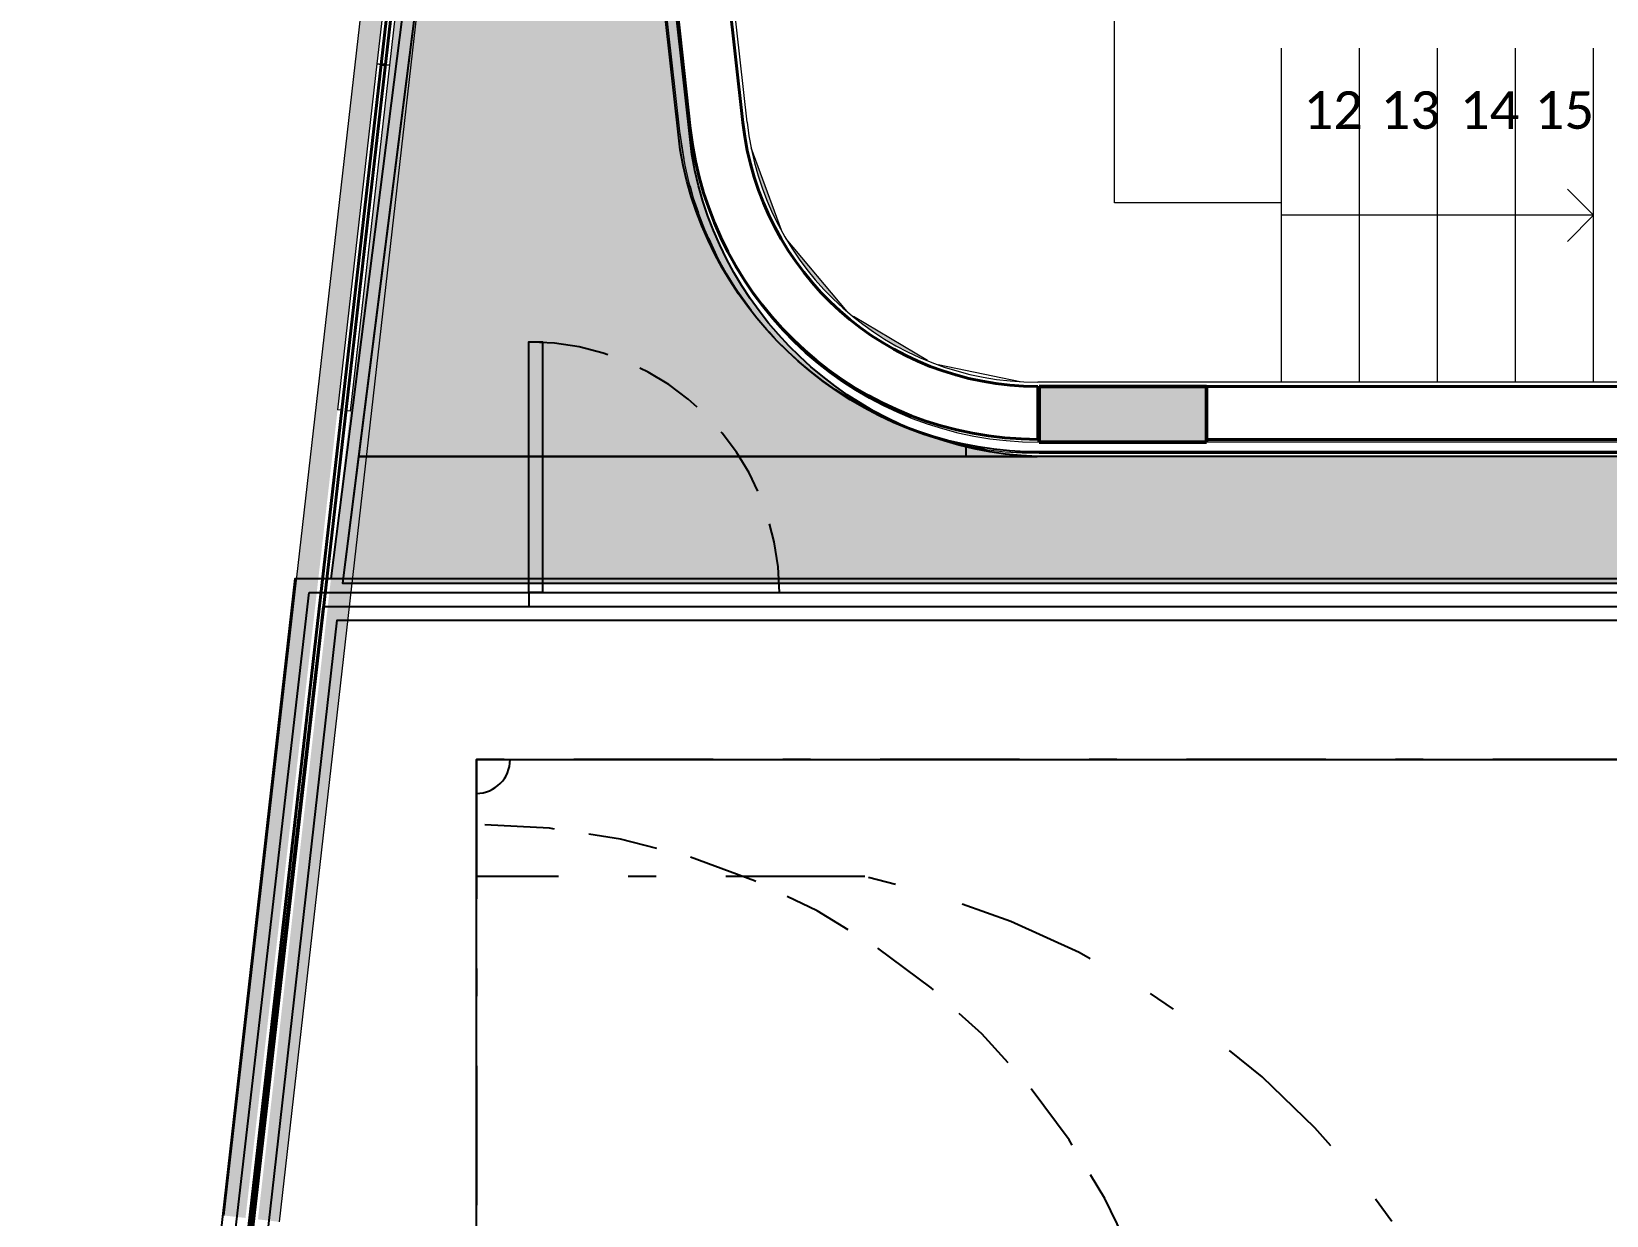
# Model space of a CAD drawing. Extents: x -14.2 to 52.3, y 3.7 to 90.9.
# Drawn here: x 3.63 to 9.29, y 11.84 to 16.09 of the extents above; entities that cross this region are included whole.
import ezdxf

# ---------------------------------------------------------------- set-up
doc = ezdxf.new("R2010")
doc.units = 0
for name, pattern in [('limpo_PINI-PSG-PE-0102-LAZ-R00$0$DAA_Traço Ponto', [10, 4.999999999999999, -2.5, 0, -2.5]), ('limpo_PINI-PSG-PE-0102-LAZ-R00$0$DASHDOT', [1, 0.5, -0.25, 0, -0.25]), ('limpo_PINI-PSG-PE-0102-LAZ-R00$0$HIDDEN', [0.375, 0.25, -0.125]), ('limpo_PINI-PSG-PE-0102-LAZ-R00$0$Projeção', [0.396875, 0.238125, -0.15875])]:
    doc.linetypes.add(name, pattern=pattern)
for name, color, linetype in [('A_htc_alv', 7, 'Continuous'), ('FOR_CONTROL', 2, 'Continuous'), ('limpo_PINI-PSG-PE-0102-LAZ-R00$0$PA_CAIX', 1, 'Continuous'), ('limpo_PINI-PSG-PE-0102-LAZ-R00$0$PA_EXTE_1', 1, 'Continuous'), ('limpo_PINI-PSG-PE-0102-LAZ-R00$0$PA_EXTE_2', 2, 'Continuous'), ('limpo_PINI-PSG-PE-0102-LAZ-R00$0$PA_EXTE_3', 3, 'Continuous'), ('limpo_PINI-PSG-PE-0102-LAZ-R00$0$PA_PISO_1', 11, 'Continuous'), ('limpo_PINI-PSG-PE-0102-LAZ-R00$0$PA_PISO_2', 15, 'Continuous'), ('limpo_PINI-PSG-PE-0102-LAZ-R00$0$PA_PROJ_S', 2, 'limpo_PINI-PSG-PE-0102-LAZ-R00$0$HIDDEN'), ('limpo_PINI-PSG-PE-0102-LAZ-R00$0$XR_ARQT', 7, 'Continuous'), ('XR_ARQT', 7, 'Continuous')]:
    doc.layers.add(name, color=color, linetype=linetype)
for name, color, linetype, lineweight in [('limpo_PINI-PSG-PE-0102-LAZ-R00$0$A-DETL', 1, 'Continuous', 5), ('limpo_PINI-PSG-PE-0102-LAZ-R00$0$A-GLAZ-CURT', 52, 'Continuous', 5), ('limpo_PINI-PSG-PE-0102-LAZ-R00$0$A-WALL', 1, 'Continuous', 5), ('limpo_PINI-PSG-PE-0102-LAZ-R00$0$A-WALL-FNSH', 1, 'Continuous', 40), ('limpo_PINI-PSG-PE-0102-LAZ-R00$0$G-ANNO-TEXT', 231, 'Continuous', 5), ('limpo_PINI-PSG-PE-0102-LAZ-R00$0$S-BEAM', 12, 'Continuous', 5), ('limpo_PINI-PSG-PE-0102-LAZ-R00$0$S-COLS', 52, 'Continuous', 5), ('limpo_PINI-PSG-PE-0102-LAZ-R00$0$S-STRS', 31, 'Continuous', 5), ('limpo_PINI-PSG-PE-0102-LAZ-R00$0$S-STRS-ANNO', 31, 'Continuous', 5)]:
    doc.layers.add(name, color=color, linetype=linetype, lineweight=lineweight)
doc.layers.add('PA_VEGE_AUX2', color=6, linetype='Continuous', plot=False)
doc.layers.add('PA_VEGE_FOR_CLFLVD', color=7, linetype='Continuous', true_color=0x4e79a6)
doc.layers.add('PA_VEGE_FOR_DIEN', color=7, linetype='Continuous', lineweight=0, true_color=0xf6e26f)
doc.styles.add('limpo_PINI-PSG-PE-0102-LAZ-R00$0$Calibri', font='calibri.ttf', dxfattribs={"height": 0.1599999999999999})

# ---------------------------------------------------------------- blocks, each defined once
blk = doc.blocks.new('*U490')
at = {"layer": 'limpo_PINI-PSG-PE-0102-LAZ-R00$0$PA_PROJ_S'}
blk.add_lwpolyline([(5.250000000000015, 6.999999999999999), (5.250000000000004, -1.49510033982852e-15), (-5.249999999999996, -1.628327102783678e-16), (-5.249999999999989, 7.000000000000004), (5.250000000000015, 6.999999999999999)], dxfattribs=at)
for centre, radius, start, end in [((-5.249999999999996, 7.000000000000004), 0.1213333333333323, 270, 0), ((-5.249999999999991, 4.199999999999996), 2.566666666666642, 0, 90)]:
    blk.add_arc(centre, radius, start, end, dxfattribs=at)
blk = doc.blocks.new('*U489')
at = {"layer": 'limpo_PINI-PSG-PE-0102-LAZ-R00$0$PA_PISO_2', "linetype": 'limpo_PINI-PSG-PE-0102-LAZ-R00$0$DASHDOT'}
blk.add_line((-3.854666666666589, 6.580000000000183), (-5.249999999999836, 6.580000000000183), dxfattribs=at)
blk.add_lwpolyline([(0, 7.000000000000002), (-5.249999999999528, 7.000000000000033), (-5.249999999999996, 4.170182203301123e-13), (-6.830684166439996e-13, 0)], close=True, dxfattribs=at)
blk.add_arc((-4.514987972508563, 3.500000000000308), 3.149987972508481, 282.100471645811, 77.89952835420117, dxfattribs=at)
blk = doc.blocks.new('limpo_PINI-PSG-PE-0102-LAZ-R00$0$PINI-EST-PE-1101-TQR-R20_rvt-1-5PPE_008_LAZER__P_A_0_09_')
at = {"layer": 'limpo_PINI-PSG-PE-0102-LAZ-R00$0$S-BEAM'}
h = blk.add_hatch(color=10, dxfattribs=at)
h.paths.add_polyline_path([(-3878.332615649085, -12304.42599771289), (-2931.329843616428, -3991.012418773235), (-2969.864784199084, -3644.64994372355), (-3955.323573997031, -12295.65575546696), (-3907.714010659152, -12301.0790858509)])
h.paths.add_polyline_path([(-4000.03442306597, -12290.56262523751), (-2999.681770411963, -3508.808683322709), (-2984.78921354868, -3510.505133583266), (-3030.789136513632, -3097.045376559372), (-4077.047500399947, -12281.7898633598), (-4064.093466720452, -12283.2654913539)])
h = blk.add_hatch(color=50, dxfattribs=at)
h.paths.add_polyline_path([(-2242.875723650968, -8864.824155135973), (-2242.843060047478, -8864.805208549184), (-2246.253671098463, -8859.316266918357)])
h.paths.add_polyline_path([(-2075.587756140472, -8743.829005928726), (-2184.016093157852, -8448.277195230114), (-2180.538768627637, -8467.299401517987), (-2150.679461668825, -8574.373290446587), (-2109.603875691931, -8677.813988765985), (-2075.605672632173, -8743.79423542807)])
for color, points in [(50, [(-1839.256990204919, -9035.769410398329), (-2057.696431166232, -8776.49754374285), (-2000.443786196096, -8863.202654941197), (-1933.46634104699, -8945.291912647823), (-1851.967462139538, -9025.53590277814), (-1841.938600038271, -9033.61038162229)]), (50, [(-1550.884700115912, -9211.476444537404), (-1817.093866136295, -9053.613476315819), (-1770.568749197431, -9091.071970475083), (-1672.903027865292, -9153.369616871116), (-1574.310191710081, -9202.525040723996), (-1563.732814079443, -9206.566893082916)]), (10, [(-1609.7520991581, -9409.08910886473), (-1610.314789629482, -9408.755431443584), (-1628.16355951687, -9402.633396108859)])]:
    blk.add_hatch(color=color, dxfattribs=at).paths.add_polyline_path(points)
at = {"layer": 'limpo_PINI-PSG-PE-0102-LAZ-R00$0$S-COLS'}
blk.add_hatch(color=8, dxfattribs=at).paths.add_polyline_path([(-1149.999999999998, -9504.999999999978), (-549.9999999999962, -9504.999999999978), (-549.9999999999962, -9304.999999999982), (-1149.999999999998, -9304.999999999982)])
at = {"layer": 'limpo_PINI-PSG-PE-0102-LAZ-R00$0$S-BEAM', "color": 55, "lineweight": 18}
for p, q in [((-4077.047500399946, -12281.78986335979), (-3030.789136513633, -3097.045376559356)), ((-3878.332615649081, -12304.42599771288), (-2931.329843616428, -3991.01241877325)), ((-2075.587756140478, -8743.82900592871), (-2184.01609315785, -8448.277195230117)), ((-1839.25699020492, -9035.769410398327), (-2058.485996127624, -8775.29262484787)), ((-1550.884700115912, -9211.476444537398), (-1817.093866136304, -9053.613476315802))]:
    blk.add_line(p, q, dxfattribs=at)
at = {"layer": 'limpo_PINI-PSG-PE-0102-LAZ-R00$0$S-COLS', "color": 7, "lineweight": 50}
for p, q in [((-550.0000000000002, -9304.99999999997), (-1150, -9304.99999999997)), ((-1150, -9304.99999999997), (-1150, -9504.99999999997)), ((-550.0000000000002, -9504.99999999997), (-550.0000000000002, -9304.99999999997)), ((-1150, -9504.99999999997), (-550.0000000000002, -9504.99999999997))]:
    blk.add_line(p, q, dxfattribs=at)
blk = doc.blocks.new('limpo_PINI-PSG-PE-0102-LAZ-R00$0$Parede básica _ DAA_GDC_VID_INFTY - ___-2044988-5PPE_008_LAZER__P_A_0_09_')
at = {"layer": 'limpo_PINI-PSG-PE-0102-LAZ-R00$0$A-WALL'}
for p, q in [((-3386.521500908166, -6904.742426449577), (-3527.997340613149, -8146.710456142671)), ((-3341.810651839215, -6909.835556678958), (-3483.286491544198, -8151.803586372052)), ((-3386.521500908166, -6904.742426449577), (-3371.628944044865, -6906.438876710145)), ((-3356.714268195532, -6908.137846602497), (-3341.810651839215, -6909.835556678958)), ((-3513.104783749849, -8148.406906403239), (-3527.997340613149, -8146.710456142671)), ((-3483.286491544198, -8151.803586372052), (-3498.190107900515, -8150.105876295592))]:
    blk.add_line(p, q, dxfattribs=at)
blk = doc.blocks.new('limpo_PINI-PSG-PE-0102-LAZ-R00$0$Parede básica _ DAA_GDC_VID_INFTY - ___-2044989-5PPE_008_LAZER__P_A_0_09_')
at = {"layer": 'limpo_PINI-PSG-PE-0102-LAZ-R00$0$A-WALL'}
for p, q in [((-3527.997340613149, -8146.710456142671), (-3669.473180318133, -9388.678485835775)), ((-3483.286491544198, -8151.803586372052), (-3624.762331249182, -9393.771616065154)), ((-3527.997340613149, -8146.710456142671), (-3513.104783749849, -8148.406906403239)), ((-3498.190107900515, -8150.105876295592), (-3483.286491544198, -8151.803586372052)), ((-3654.580623454833, -9390.374936096343), (-3669.473180318133, -9388.678485835775)), ((-3624.762331249182, -9393.771616065154), (-3639.665947605499, -9392.073905988695))]:
    blk.add_line(p, q, dxfattribs=at)
blk = doc.blocks.new('limpo_PINI-PSG-PE-0102-LAZ-R00$0$A$C745163c0')
at = {"layer": 'limpo_PINI-PSG-PE-0102-LAZ-R00$0$A-DETL', "color": 1, "linetype": 'limpo_PINI-PSG-PE-0102-LAZ-R00$0$DAA_Traço Ponto'}
for p, q in [((-8395.626554789655, -3414.650788408464), (-8122.050202812629, -5873.739591984055)), ((-6830.021212657622, -7029.999936359907), (-715.0895005273214, -7029.999936359929))]:
    blk.add_line(p, q, dxfattribs=at)
at = {"layer": 'limpo_PINI-PSG-PE-0102-LAZ-R00$0$A-DETL', "linetype": 'limpo_PINI-PSG-PE-0102-LAZ-R00$0$DAA_Traço Ponto'}
blk.add_arc((-6830.021212657614, -5729.999936359905), 1300, 186.3481149870004, 270, dxfattribs=at)
at = {"layer": 'limpo_PINI-PSG-PE-0102-LAZ-R00$0$A-WALL', "color": 170, "lineweight": 40}
for p, q in [((-9602.628821086448, -9361.008641918948), (-8636.977162636598, -883.8828647139853)), ((-8316.965068909933, -3759.944563547229), (-8082.913250599006, -5863.763756523344)), ((-7894.078240438118, -5842.755688132069), (-8103.934761503387, -3956.420516824735)), ((-9051.629078622831, -4391.438813070075), (-10338.96262799711, -15692.49993564901)), ((-9193.104918327816, -5633.40684276317), (-9178.201301971498, -5635.10455283963)), ((-6835.608315062565, -6979.99993635992), (-6835.608315062556, -6789.99993635992)), ((-6230.00013457799, -6789.999936359922), (-6230.00013457799, -6979.999936359922)), ((-3195.000134578007, -6789.999936359931), (-6230.00013457799, -6789.999936359922)), ((-6230.00013457799, -6979.999936359922), (-3195.000134578007, -6979.999936359931)), ((-10323.86562102775, -15692.49993564901), (-9602.628821086448, -9361.008641918948))]:
    blk.add_line(p, q, dxfattribs=at)
for centre, radius in [((-6835.608315062529, -5724.99993635992), 1255), ((-6835.608315062529, -5724.999936359924), 1065), ((-6835.608315062528, -5724.99993635992), 1065.000000000001)]:
    blk.add_arc(centre, radius, 186.3481043300474, 270, dxfattribs=at)
at = {"layer": 'limpo_PINI-PSG-PE-0102-LAZ-R00$0$A-WALL-FNSH', "lineweight": 5}
for p, q in [((-8396.282361145342, -3408.75595848282), (-8122.050202812629, -5873.739591984053)), ((-8082.295464654014, -5869.316833349463), (-8356.52762298672, -3404.333199848232)), ((-7879.170213320144, -5841.097156416967), (-8087.116579339711, -3971.931776294012)), ((-940.0895005273123, -6774.999936359929), (-6835.608315062563, -6774.999936359902)), ((-6835.608315062563, -6789.9999363599), (-6230.000134577989, -6789.999936359911)), ((-735.0895005273123, -6989.999936359927), (-6830.021212657622, -6989.999936359905)), ((-6830.021212657622, -7029.999936359907), (-735.0895005273123, -7029.999936359929))]:
    blk.add_line(p, q, dxfattribs=at)
at = {"layer": 'limpo_PINI-PSG-PE-0102-LAZ-R00$0$A-WALL-FNSH', "color": 50, "lineweight": 5}
for centre, radius, start in [((-6830.021212657614, -5729.999936359905), 1300, 186.3481149870004), ((-6830.021212657614, -5729.999936359905), 1260.000000000001, 186.3481149870004), ((-6835.608315062529, -5724.99993635992), 1050.000000000001, 186.3481043300474)]:
    blk.add_arc(centre, radius, start, 270, dxfattribs=at)
at = {"layer": 'limpo_PINI-PSG-PE-0102-LAZ-R00$0$S-STRS'}
for p, q in [((-5960.000134577969, -6774.999936359929), (-5960.000134577966, -5575.40890465582)), ((-5680.000134577969, -6774.999936359929), (-5680.000134577966, -5575.408904655813)), ((-5400.000134577975, -6774.999936359929), (-5400.000134577975, -5575.408904655813)), ((-5120.000134577971, -6774.999936359929), (-5120.000134577967, -5575.408904655817)), ((-4840.000134577969, -6774.999936359929), (-4840.000134577964, -5575.408904655817)), ((-7193.399983646324, -6710.800180133876), (-6898.072691559266, -6771.739907978697))]:
    blk.add_line(p, q, dxfattribs=at)
at = {"layer": 'limpo_PINI-PSG-PE-0102-LAZ-R00$0$S-STRS', "linetype": 'limpo_PINI-PSG-PE-0102-LAZ-R00$0$Projeção'}
for p, q in [((-5960.000134577969, -6774.999936359929), (-5960.000134577966, -5575.40890465582)), ((-5680.000134577969, -6774.999936359929), (-5680.000134577966, -5575.408904655813)), ((-5400.000134577975, -6774.999936359929), (-5400.000134577975, -5575.408904655813)), ((-5120.000134577971, -6774.999936359929), (-5120.000134577967, -5575.408904655817)), ((-4840.000134577969, -6774.999936359929), (-4840.000134577964, -5575.408904655817))]:
    blk.add_line(p, q, dxfattribs=at)
at = {"layer": 'limpo_PINI-PSG-PE-0102-LAZ-R00$0$S-STRS-ANNO'}
for p, q in [((-6560.000134577985, -6130.204420507871), (-6560.000134577985, -4900.402306775359)), ((-4840.000134577967, -6175.204420507875), (-4933.750134577976, -6081.454420507873)), ((-5960.000134577966, -6130.204420507871), (-6560.000134577985, -6130.204420507871)), ((-5680.000134577966, -6175.204420507871), (-5960.000134577969, -6175.204420507869)), ((-5400.000134577975, -6175.204420507871), (-5680.000134577966, -6175.204420507871)), ((-5120.000134577967, -6175.204420507871), (-5400.000134577975, -6175.204420507871)), ((-4840.000134577967, -6175.204420507875), (-5120.000134577967, -6175.204420507871)), ((-4840.000134577967, -6175.204420507875), (-4933.750134577976, -6268.954420507873))]:
    blk.add_line(p, q, dxfattribs=at)
at = {"lineweight": 5}
blk.add_blockref('limpo_PINI-PSG-PE-0102-LAZ-R00$0$PINI-EST-PE-1101-TQR-R20_rvt-1-5PPE_008_LAZER__P_A_0_09_', (-5680.000134577966, 2515.000063640069), dxfattribs=at)
at = {"layer": 'limpo_PINI-PSG-PE-0102-LAZ-R00$0$A-GLAZ-CURT'}
for name in ['limpo_PINI-PSG-PE-0102-LAZ-R00$0$Parede básica _ DAA_GDC_VID_INFTY - ___-2044988-5PPE_008_LAZER__P_A_0_09_', 'limpo_PINI-PSG-PE-0102-LAZ-R00$0$Parede básica _ DAA_GDC_VID_INFTY - ___-2044989-5PPE_008_LAZER__P_A_0_09_']:
    blk.add_blockref(name, (-5680.000134577966, 2515.000063640069), dxfattribs=at)
at = {"layer": 'limpo_PINI-PSG-PE-0102-LAZ-R00$0$G-ANNO-TEXT', "color": 7, "char_height": 135, "width": 211.6455, "attachment_point": 1, "style": 'limpo_PINI-PSG-PE-0102-LAZ-R00$0$Calibri'}
for s, insert in [('12', (-5881.252428346639, -5730.057562955142)), ('13', (-5604.359375047714, -5730.057562955142)), ('14', (-5319.802519886138, -5730.057562955142)), ('15', (-5051.218610236256, -5730.057562955142))]:
    blk.add_mtext(s, dxfattribs=dict(at, insert=insert))
blk = doc.blocks.new('limpo_PINI-PSG-PE-0102-LAZ-R00')
at = {"layer": 'limpo_PINI-PSG-PE-0102-LAZ-R00$0$XR_ARQT', "xscale": 0.001000000000038553, "yscale": 0.001000000000038553, "zscale": 0.001000000000038553}
blk.add_blockref('limpo_PINI-PSG-PE-0102-LAZ-R00$0$A$C745163c0', (14.12395706891857, 21.59203309899526), dxfattribs=at)
at = {"layer": 'limpo_PINI-PSG-PE-0102-LAZ-R00$0$PA_CAIX'}
blk.add_line((5.460846030319439, 14.06230887521325), (5.460846030319439, 14.01230887521324), dxfattribs=at)
blk.add_lwpolyline([(5.460846030319439, 14.06230887521325), (5.460846030319439, 14.96230887521346), (5.510846030319167, 14.96230887521346), (5.510846030319167, 14.06230887521325)], close=True, dxfattribs=at)
at = {"layer": 'limpo_PINI-PSG-PE-0102-LAZ-R00$0$PA_CAIX', "linetype": 'limpo_PINI-PSG-PE-0102-LAZ-R00$0$HIDDEN'}
blk.add_arc((5.460846030319439, 14.06230887521325), 0.9001249913208751, 6.361109362927034e-15, 90, dxfattribs=at)
at = {"layer": 'limpo_PINI-PSG-PE-0102-LAZ-R00$0$PA_EXTE_1'}
for points in [[(4.672753403471971, 14.06230887521324), (16.37275340347197, 14.06230887521324), (16.37275340347197, 5.862308875213238), (3.725509628748537, 5.862308875211967)], [(4.72275340347197, 14.01230887521324), (16.32275340347197, 14.01230887521324), (16.32275340347197, 5.912308875213238), (3.775509628748535, 5.912308875211966)]]:
    blk.add_lwpolyline(points, close=True, dxfattribs=at)
at = {"layer": 'limpo_PINI-PSG-PE-0102-LAZ-R00$0$PA_EXTE_3'}
blk.add_lwpolyline([(21.85422547621695, 11.82117642666904, 0.4440903207489608), (21.27736828482985, 13.18819118057957), (13.90113172054143, 15.76119802586891, 0.04864842862343931), (13.71248843891293, 15.8070436833019), (13.43389504759698, 15.80704368330189), (13.43389490215821, 14.56724944952101), (7.244992568225666, 14.56724604603331, -0.3542673430029422), (6.004247173891446, 15.6516278540091), (5.509104954102104, 20.09205985416386), (4.75073850585018, 14.11230887521324), (5.460846030319439, 14.11249261248421), (16.42275340347197, 14.11249261248421), (16.42275340347197, 13.2671049686558), (19.27979748510403, 12.06340405970023, -0.3866502664959108), (19.845767988605, 10.84277603779777), (18.95035280359481, 8.557052324950645), (19.69780307690012, 8.557052324950646, 0.2914734195860292), (20.60411086393668, 9.134434063209753)], format="xyb", close=True, dxfattribs=at)
for points in [[(16.42275340347197, 7.056868587679674), (16.42275340347197, 5.762308875213606), (3.675509628748536, 5.762308875212334), (4.62275340347197, 14.11230887521324), (16.42275340347197, 14.11230887521324), (16.42275340347196, 5.762308875213606)], [(16.27275340347197, 7.056868587679674), (16.27275340347197, 5.962308875213239), (3.86752108941721, 5.962308875213239), (4.77275340347197, 13.96230887521324), (16.27275340347197, 13.96230887521324), (16.27275340347197, 8.556868587679674)]]:
    blk.add_lwpolyline(points, dxfattribs=at)
at = {"layer": 'limpo_PINI-PSG-PE-0102-LAZ-R00$0$PA_PISO_1', "color": 251}
blk.add_lwpolyline([(15.77275340347198, 6.462308875213239), (5.272753403471978, 6.462308875213239), (5.272753403471978, 13.46230887521327), (15.77275340347198, 13.46230887521327)], close=True, dxfattribs=at)
at = {"layer": 'limpo_PINI-PSG-PE-0102-LAZ-R00$0$PA_EXTE_2'}
blk.add_blockref('*U489', (10.52275340347197, 6.462308875213238), dxfattribs=at)
at = {"layer": 'limpo_PINI-PSG-PE-0102-LAZ-R00$0$PA_PISO_2'}
blk.add_blockref('*U490', (10.52275340347197, 6.462308875213239), dxfattribs=at)

msp = doc.modelspace()

# ---------------------------------------------------------------- hatches: boundary and pattern name
at = {"layer": 'A_htc_alv'}
h = msp.add_hatch(dxfattribs=at)
h.set_pattern_fill('ANGLE', color=256)
h.set_pattern_definition([(0, (0, 0), (0, 6.985), [5.08, -1.905]), (90, (0, 0), (-6.985, 4.277078946022131e-16), [5.08, -1.905])])
edge = h.paths.add_edge_path()
edge.add_line((5.509104954102099, 20.09205985416386), (4.808434739027617, 14.56724607294888))
edge.add_line((4.808434739027617, 14.56724607294888), (7.244991847104113, 14.56724607294888))
edge.add_arc((7.293808061853112, 15.87511944263059), 1.30878408224772, 189.8321707731345, 267.862434264265, ccw=False)
edge.add_line((6.004247173891457, 15.6516278540091), (5.509104954102099, 20.09205985416386))
at = {"layer": 'PA_VEGE_FOR_CLFLVD'}
h = msp.add_hatch(color=256, dxfattribs=at)
h.dxf.hatch_style = 1
edge = h.paths.add_edge_path()
edge.add_line((5.509104954102099, 20.09205985416386), (4.808434739027617, 14.56724607294888))
edge.add_line((4.808434739027617, 14.56724607294888), (7.244991847104113, 14.56724607294888))
edge.add_arc((7.293808061853112, 15.87511944263059), 1.30878408224772, 189.8321707731345, 267.862434264265, ccw=False)
edge.add_line((6.004247173891457, 15.6516278540091), (5.509104954102099, 20.09205985416386))
at = {"layer": 'PA_VEGE_FOR_DIEN'}
h = msp.add_hatch(color=256, dxfattribs=at)
h.dxf.hatch_style = 1
h.paths.add_polyline_path([(13.43389490134058, 14.56027950898722), (13.43389490215822, 14.56724944952101), (7.244992568225655, 14.56724604603331), (4.808434739026691, 14.56724607294158), (4.750738505850195, 14.11230887521324), (5.460846030319431, 14.11249261248421), (14.71760002829808, 14.11249261248421)])

# ---------------------------------------------------------------- linework, layer by layer
at = {"layer": 'FOR_CONTROL'}
for points in [[(5.509104954102099, 20.09205985416386), (4.808434739027617, 14.56724607294888), (7.244991847104113, 14.56724607294888, -0.3542671878606083), (6.004247173891457, 15.6516278540091)], [(6.004247173891457, 15.6516278540091), (5.509104954102099, 20.09205985416386), (4.808434739027616, 14.56724607294888), (7.244991847104103, 14.56724607294888, -0.3542671878606063)]]:
    msp.add_lwpolyline(points, format="xyb", close=True, dxfattribs=at)
for points in [[(13.43389490134058, 14.56027950898722), (13.43389490215822, 14.56724944952101), (7.244992568225655, 14.56724604603331), (4.808434739026691, 14.56724607294158), (4.750738505850194, 14.11230887521324), (5.460846030319431, 14.11249261248421), (14.71760002829809, 14.11249261248421)], [(13.43389490134058, 14.56027950898722), (13.43389490215822, 14.56724944952101), (7.244992568225655, 14.56724604603331), (4.808434739026691, 14.56724607294158), (4.750738505850195, 14.11230887521324), (5.460846030319431, 14.11249261248421), (14.71760002829808, 14.11249261248421)]]:
    msp.add_lwpolyline(points, close=True, dxfattribs=at)
at = {"layer": 'PA_VEGE_AUX2'}
msp.add_lwpolyline([(21.80890363309993, 11.84229351077621, 0.4440984726456025), (21.26090024152325, 13.14098097458921), (13.88466367723481, 15.71398781987856, 0.04378406712469145), (13.7124884330475, 15.75704368288181), (13.43389504173155, 15.75704371556326), (13.43389490215822, 14.56724944952101), (7.244992568225655, 14.56724604603331, -0.3542673430029421), (6.004247173891457, 15.6516278540091), (5.509104954102099, 20.09205985416386), (4.750738505850194, 14.11230887521324), (5.460846030319431, 14.11249261248421), (16.42275340347197, 14.11249261248421), (16.42275340347197, 13.32136135118049), (19.29921040317075, 12.10948158797743, -0.3871328526871552), (19.89295075361235, 10.82614033069853), (19.02363960893967, 8.607052324950644), (19.70489139557418, 8.607078769666936, 0.289450677386307), (20.55879547458485, 9.155564976296796)], format="xyb", close=True, dxfattribs=at)
msp.add_lwpolyline([(7.29393585313088, 14.56724607294888), (4.807773622261805, 14.56724607294888)], dxfattribs=at)

# ---------------------------------------------------------------- next in the draw order: block references
at = {"layer": 'XR_ARQT'}
msp.add_blockref('limpo_PINI-PSG-PE-0102-LAZ-R00', (-0.04176675143469311, 0.01701602956512716), dxfattribs=at)

doc.saveas('drawing.dxf')
